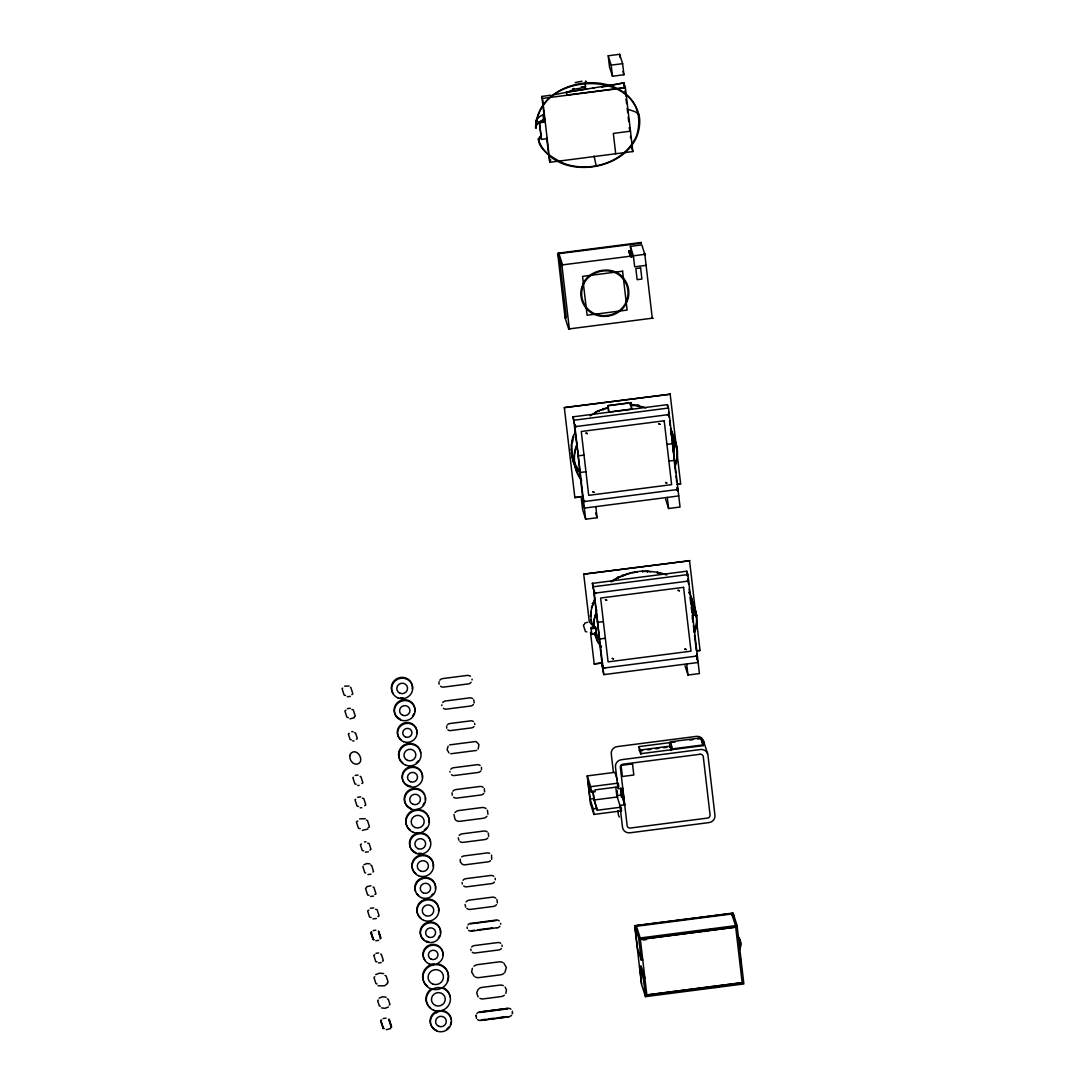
<?xml version="1.0" encoding="UTF-8"?>
<svg xmlns="http://www.w3.org/2000/svg" width="1086" height="1086" viewBox="0 0 1086 1086"><rect width="100%" height="100%" fill="white"/><g stroke="black" fill="none" stroke-linecap="round" stroke-linejoin="round"><path stroke-width="1.5" d="M642.383 570.978L642.464 571.793M585.368 84.667L585.435 82.889M633.057 405.567L633.233 404.603L633.165 405.295M647.432 571.752L647.514 570.774L647.514 571.738M571.698 445.246L572.363 457.45M590.893 614.527L591.069 611.785M674.46 447.079L673.687 436.124L670.768 428.346M693.75 615.002L693.927 612.232M633.016 405.567L633.179 404.603L629.799 404.725M657.301 572.865L657.559 571.915L657.261 572.865M641.147 406.87C631.645 405.892 645.831 404.725 633.152 404.969M557.607 253.812L558.937 253.635L562.548 264.875L561.951 265.608L557.607 253.812L641.256 243.169L641.147 242.463L558.204 253.174L558.34 254.273L558.937 253.635M561.218 265.038L562.548 264.875M568.643 328.882L569.974 328.705L568.765 329.194L565.032 317.655L557.756 253.717L558.842 253.649L559.236 257.002M662.066 573.761C662.908 572.621 661.903 574.535 657.369 572.634M460.247 859.23L460.301 861.782L461.821 863.899M439.015 681.723L439.056 684.221M446.645 726.195L446.685 728.217M452.115 792.766L452.17 795.223M453.962 814.527L455.061 819.496M481.505 769.553L481.465 767.313M484.641 791.803L484.261 788.585M487.94 814.256L487.438 810.21M488.673 836.356L488.279 833.138M571.942 443.889C573.87 439.178 572.498 435.907 573.978 437.115M497.361 902.968L496.94 899.48M673.456 452.686L674.026 440.224L670.429 428.522M673.849 451.219L674.365 448.464M474.134 702.968L473.767 699.886M475.926 1015.926L476.075 1015.125L476.469 1018.329M512.565 1012.844L512.416 1013.645L512.361 1011.202M585.422 81.803L585.829 80.988L586.684 83.242M642.844 407.209C643.224 407.006 642.383 406.802 638.079 405.73M581.947 286.704A24.055 23.254 -17.8 0 0 585.978 308.003C596.458 321.347 619.644 318.13 626.527 302.763A24.055 23.254 -17.8 0 0 623.69 278.45C611.907 262.269 581.974 271.554 582.028 289.595C584.825 270.984 611.581 263.966 623.092 278.926A23.281 22.507 -17.8 0 1 625.835 302.465C619.169 317.329 596.73 320.438 586.589 307.528A23.281 22.507 -17.8 0 1 582.68 286.908M576.625 446.251C572.675 456.595 574.032 468.731 580.304 477.881M591.884 607.617C589.874 609.029 594.259 603.11 594.802 599.716M596.01 612.789L594.001 620.92L593.893 627.749M674.908 465.677C678.859 455.319 677.501 443.197 671.229 434.047M675.261 465.799C679.266 455.333 677.895 443.088 671.542 433.83M694.293 632.215C698.244 621.857 696.886 609.735 690.615 600.585M694.646 632.337C698.651 621.871 697.28 609.626 690.927 600.382M491.659 859.365L491.591 855.144M472.356 968.237L471.65 971.984L474.134 976.3M505.845 993.391L506.47 990.079L505.099 987.011M575.2 432.961C569.716 438.16 569.132 463.736 579.652 472.383M577.426 443.468C571.657 455.278 573.313 470.238 581.716 480.365M594.449 599.553L590.689 611.757L591.368 624.083M596.811 610.006L593.621 620.88L593.499 627.776M536.932 118.863L535.887 120.614L536.633 122.175C535.235 118.836 542.498 114.247 543.081 115.265M536.525 124.537L535.466 126.478L536.185 127.876C537.19 66.463 655.998 68.893 636.64 135.682C625.074 162.181 591.11 172.796 564.774 163.81C556.874 160.443 531.108 146.501 541.398 135.587M585.612 81.803L586.304 82.156M448.138 746.163L447.12 749.72L448.98 752.924M478.139 749.123L478.953 744.657L476.482 741.86M477.989 989.631L476.7 992.808L478.098 996.962M504.922 972.337L506.347 967.504L503.863 963.173M558.788 253.73L557.797 253.852M566.281 317.492L565.032 317.655L566.281 317.492L559.629 260.368M591.191 615.925L590.037 615.938L591.083 615.789M598.929 638.867L595.006 633.07M694.348 610.943L693.248 610.889L694.307 610.739M694.13 615.002L693.044 614.825L694.117 615.07M596.173 635.622L597.096 635.106L596.214 635.758M387.688 983.4L384.593 985.789L378.05 985.776M363.986 864.7L366.892 863.546L369.837 863.832M599.228 638.948L599.146 638.663M577.168 468.718L577.263 468.989M541.48 135.153L538.045 139.117C555.598 186.86 643.021 170.298 639.627 118.279C629.975 64.617 536.986 74.825 535.615 127.944M575.023 465.093L575.118 465.378M590.16 415.829L598.63 410.82L608.038 407.236M610.902 581.472L618.002 577.358L627.396 573.747A62.228 60.164 -17.8 0 1 647.514 571.155L657.451 572.281L666.818 574.983M611.119 581.784L618.178 577.698L627.504 574.1A61.834 59.784 -17.8 0 1 630.762 573.232M379.163 998.102L382.543 996.799L386.141 997.206M388.435 1006.993L385.055 1008.297L381.457 1007.889M375.702 974.617L379.571 973.151L383.67 973.585M594.612 413.82C593.065 411.037 605.513 409.721 608.119 407.562M541.357 120.709L544.697 118.985M544.52 119.311C541.547 121.157 535.425 123.302 536.185 127.876M566.2 92.69L574.385 89.147L585.449 87.382L585.354 86.391M573.34 461.292L573.435 461.577M672.248 432.092L672.329 432.364M691.619 598.63L691.239 599.038M691.714 598.915L691.212 598.983M584.621 623.242L587.417 622.264M367.855 829.066L362.344 830.342M691.483 598.834C693.357 602.16 693.235 607.59 693.927 606.843C692.569 607.088 692.692 595.522 688.714 592.467M354.063 717.873L349.896 718.823M366.742 886.692L370.923 885.742M390.363 1028.7L386.195 1029.664M449.672 744.874L475.573 741.534M476.618 750.426L450.704 753.765M572.227 457.64L572.173 457.505M673.456 436.029L673.537 436.3M692.827 602.567L692.922 602.852M572.539 88.93L573.829 88.495M378.512 940.408L375.797 940.734M383.127 1018.546L386.032 1018.152M571.412 453.324L571.507 453.609M674.175 440.061L674.257 440.346M590.798 619.862L590.879 620.147M616.509 84.382L601.685 87.138M624.464 87.532L623.893 82.916L586.209 89.147M371.045 874.162L367.937 874.556M617.961 83.975L623.88 82.889L625.427 87.722L542.498 98.419L541.86 96.437L550.887 95.201M344.615 686.148L349.081 686.026M350.344 696.357L347.248 696.75M355.203 775.431L358.041 775.065M357.565 797.273L360.674 796.866M368.439 851.791L365.344 852.198M370.38 908.303L373.76 907.869M376.326 918.498L372.96 918.932M359.629 818.858L365.263 818.695M347.344 708.656L350.303 708.276M373.53 896.086L370.57 896.466M375.987 953.291L378.688 952.938M381.145 962.617L378.457 962.97M373.272 930.526L375.824 930.2M575.2 82.563L581.92 81.233M641.242 243.44C640.876 242.612 641.568 243.508 641.134 242.477M571.643 453.432L574.575 462.555L573.598 459.514M591.028 619.97L592.603 626.12M553.887 94.753L568.67 91.889A42.313 10.616 -6.6 0 1 573.123 91.075L583.616 89.527M571.182 449.224L571.277 449.495M674.392 444.174L674.487 444.445M585.123 89.323L566.349 92.324L567.204 94.984L615.328 88.781M584.214 89.419L586.63 89.12M592.223 88.346L594.218 88.075M608.187 55.78L619.617 54.3L622.631 63.667L623.921 74.758L612.477 76.237L609.477 66.884L608.187 55.78L611.187 65.133L612.477 76.237M611.187 65.133L622.631 63.667M581.349 86.785L585.354 86.622L585.449 87.382M617.337 88.523L625.36 87.477L632.853 151.551L549.923 162.262L548.606 154.348M539.185 121.713L544.914 120.98L545.24 122.012L539.525 122.745L539.185 121.713L541.466 139.402L547.181 138.669M549.299 160.294L550.806 160.09M631.658 257.477L630.369 246.373L641.812 244.893L644.84 254.355L561.883 264.957L569.335 328.895L652.279 318.198L644.812 254.26M628.862 250.947L630.762 250.703L632.12 254.925L632.296 256.405L630.382 256.649L628.862 250.947L630.382 256.649M630.219 255.169L632.12 254.925M646.102 265.364L634.672 266.83L633.369 255.739L630.369 246.373M564.326 407.617L670.225 394.204L564.326 407.617L574.847 497.592L583.25 496.519M607.997 405.567L608.812 412.218L607.997 405.567L630.871 402.607L631.685 409.273L630.871 402.607M608.051 405.743L630.939 402.797M608.744 412.042L631.631 409.083M573.055 416.834L667.428 404.657L668.514 408.037L669.275 414.513L574.901 426.689L573.055 416.834L574.901 426.689M574.141 420.201L668.514 408.037M584.01 455.088L578.295 455.821L574.44 426.431A1.928 1.86 -17.8 0 1 575.105 424.775M666.94 444.391L672.655 443.658L670.673 430.314M585.951 471.745L580.223 472.478L579.544 470.374L582.734 497.673A1.928 1.86 -17.8 0 0 583.752 499.098M668.881 461.048L674.596 460.315L673.917 458.197L675.601 472.654M583.182 496.275L574.847 497.592M677.23 484.152L680.664 483.949L677.311 484.383M583.291 504.732L582.53 498.257L583.616 501.623L677.99 489.447L680.04 507.026L668.596 508.506L665.596 499.153M678.75 495.935L584.377 508.099L581.363 498.745L582.653 509.85L585.666 519.203L597.11 517.723L595.807 506.633M583.711 574.155L689.596 560.743L583.711 574.155L589.399 622.59M592.44 583.372L686.814 571.209L687.9 574.575L688.646 581.051L594.273 593.227L592.44 583.372L594.273 593.227M593.526 586.752L687.9 574.575M603.395 621.626L597.667 622.373L593.825 592.97A1.928 1.86 -17.8 0 1 594.639 591.205M595.413 626.934L590.838 627.518L591.911 634.387L596.485 633.79L595.413 626.934L596.485 633.79M591.259 628.835L595.834 628.237M605.323 638.283L599.608 639.016L598.929 636.912L602.106 664.211A1.928 1.86 -17.8 0 0 603.314 665.718M600.884 663.03L594.164 663.899L602.635 663.057M696.615 650.69L700.049 650.487L696.683 650.921M696.628 657.79L698.122 662.474L603.762 674.637L601.915 664.795L603.001 668.161L697.375 655.998L699.425 673.578L687.981 675.044L684.981 665.691M670.401 741.806L700.904 737.883L703.253 745.634L672.75 749.571L670.401 741.806L670.483 742.553L675.302 741.928M639.03 746.611L669.533 742.675L671.786 749.693L641.283 753.63L639.03 746.611L639.573 751.24M689.759 740.068L692.963 739.647M697.782 739.037L700.999 738.616L703.253 745.634M639.532 750.86L642.736 750.453M647.555 749.829L650.772 749.421M655.577 748.797L658.795 748.376M663.614 747.765L666.818 747.344M703.158 744.901L672.655 748.838L672.75 749.571M592.902 790.594L593.988 799.988L597.286 810.237L621.111 807.169L621.545 810.862L593.906 814.432L590.445 803.667L587.214 775.906L614.852 772.35L617.323 780.033M587.214 775.906L590.675 786.671L618.314 783.115L618.749 786.807L594.911 789.889L595.128 791.735L591.313 792.223L588.164 782.395L590.105 799.052L593.255 808.88L593.906 814.432M622.78 788.164L618.002 788.789L615.477 767.042A6.733 6.516 -17.8 0 1 621.396 759.711L700.511 749.503A6.733 6.516 -17.8 0 1 707.936 755.109L714.941 815.26A6.733 6.516 -17.8 0 1 709.022 822.591L629.907 832.799A6.733 6.516 -17.8 0 1 622.482 827.179L619.943 805.445L616.794 795.604L615.816 787.282M590.105 799.052L593.906 798.563L597.286 810.237M616.794 795.604L621.559 794.993L624.708 804.821L619.943 805.445M593.988 799.988L617.825 796.92M593.255 808.88L597.069 808.391M470.659 923.467L496.234 920.059A4.045 3.91 -17.8 0 1 499.193 920.833M470.781 923.819L496.329 920.534M471.5 930.648L474.691 930.24M477.881 929.82L492.257 927.973M497.157 927.715L471.595 931.123A4.045 3.91 -17.8 0 1 468.623 930.349M641.5 984.228L634.699 925.761L733.077 913.068L733.729 918.308M733.145 913.299L634.699 925.761M642.749 959.807L641.229 959.997L637.468 948.295L634.93 926.453L733.308 913.774L737.055 925.476L743.869 983.943L645.491 996.636L641.731 984.934L639.573 966.431L641.107 966.228L644.853 977.929L643.333 978.133L639.573 966.431M634.93 926.453L638.677 938.168L737.055 925.476M643.075 940.042L646.346 939.621M479.808 1012.057L507.637 1008.46M479.931 1012.451L507.759 1008.853M482.36 1019.7L485.632 1019.279M488.904 1018.858L493.818 1018.234M498.732 1017.596L503.646 1016.958M480.84 1020.311L508.682 1016.727A4.425 4.276 -17.8 0 0 511.615 1015.206M508.655 1016.849L480.813 1020.433A4.425 4.276 -17.8 0 1 477.568 1019.591M360.172 807.78L361.733 807.74M364.448 841.881L366.023 841.84M351.715 731.652L353.004 731.611M352.692 740.937L353.982 740.896M357.715 785.463L359.154 785.422M571.453 445.084L571.548 445.369M674.135 448.301L674.216 448.572M590.838 611.635L590.933 611.907M692.298 618.884L693.37 614.961L693.411 606.762L696.723 615.857L693.56 606.612M642.464 571.222L642.491 571.521A61.834 59.784 -17.8 0 1 647.487 571.521L650.813 571.765M572.227 440.97L572.308 441.255M633.097 405.336L637.984 406.096M628.672 109.523L635.405 111.831L638.88 114.627L637.876 112.985M642.858 406.897L645.912 407.929M579.951 472.138L573.571 461.374M599.336 638.677L595.345 632.894M601.413 646.686L597.558 640.821L594.68 633.124M601.101 646.917L597.219 640.984L594.3 633.219M594.313 413.182L594.476 413.427M613.685 579.72L614.011 580.345L613.644 579.734M618.26 577.901L617.88 577.019L618.165 577.671M603.477 409.531L603.11 408.472L603.517 409.517M622.495 575.01L622.848 575.919M458.821 840.252L458.278 837.849M465.663 907.109L465.066 904.489M627.409 573.788L627.504 574.06M622.916 71.649L623.921 74.758M626.432 96.735L624.912 90.844M629.405 127.836L630.491 131.202L613.332 133.415L615.708 153.778M631.78 148.185L632.853 151.551M630.939 252.183L632.296 256.405M596.187 165.764L594.083 156.031M668.542 412.259L669.275 414.513M677.27 487.207L677.99 489.447M687.927 578.797L688.646 581.051M696.655 653.745L697.375 655.998M703.457 740.761L707.665 753.874M637.373 571.684L637.428 571.969A61.834 59.784 -17.8 0 0 632.405 572.865L632.323 572.539M595.603 513.054L597.11 517.723M671.297 750.399L669.94 746.191L639.437 750.127L640.794 754.336M591.49 633.07L591.911 634.387M636.45 926.263L640.211 937.965L647.012 996.446M378.512 931.15L380.521 937.422M378.675 932.562L380.181 937.259M371.113 932.1L373.122 938.372M371.276 933.512L373.285 939.784M388.978 1019.197L391.177 1026.026M389.155 1020.745L391.354 1027.587M380.874 1020.243L383.073 1027.071M383.249 1028.632L380.629 1021.057A4.425 1.113 -6.6 0 1 381.675 1020.134M474.609 723.222L474.772 724.579M495.148 878.221L495.338 879.782M501.963 945.051L502.139 946.476M462.324 884.072L462.134 882.497M467.306 928.503L467.116 927.01M471.012 950.508L470.849 949.083M558.204 253.174L558.353 254.273M625.156 92.527L625.387 94.197M624.382 86.975L623.88 82.889M626.608 103.699L626.228 100.631A23.24 1.113 82.6 0 0 626.038 99.057M742.335 984.147L735.534 925.666L731.774 913.964L731.95 915.444M733.308 913.774L733.892 918.783M670.143 393.96L676.605 449.047M677.107 453.799L680.664 483.949M689.529 560.512L696.099 617.011M696.683 621.993L700.049 650.487M672.329 442.599L674.257 459.256M669.18 417.458L668.813 414.255A1.928 1.86 -17.8 0 0 668.487 413.413M669.56 420.676L670.116 425.495M675.981 475.858L676.727 482.279M688.578 584.105L688.185 580.793A1.928 1.86 -17.8 0 0 687.967 580.1M689.148 589.074L689.732 594.042M690.126 597.368L690.886 603.992M691.28 607.305L691.85 612.273M692.244 615.586L693.017 622.21M693.397 625.522L694.171 632.161M694.551 635.473L696.289 650.378M667.428 404.657L667.809 407.902M677.094 487.695L677.474 490.94M686.814 571.209L687.384 576.055M696.669 655.863L697.049 659.093M700.904 737.883L700.999 738.616M627.138 108.193L627.667 112.659M628.183 117.112L628.699 121.564M629.391 127.51L629.771 130.958M630.423 136.415L630.599 137.908M631.468 145.32L631.808 148.293M619.617 54.3L619.997 57.477M667.306 497.402L668.596 508.506M686.691 663.94L687.981 675.044M669.533 742.675L670.076 747.304M607.441 315.619L607.536 316.352M542.498 98.419L549.923 162.262M622.658 788.355L624.599 804.997M541.86 96.437L542.905 105.356M543.068 106.835L544.805 121.686M546.706 138.017L548.254 151.388M622.387 788.558L624.138 803.545M638.677 938.168L641.229 959.997M643.333 978.133L645.491 996.636M620.785 788.327L621.559 794.993M620.595 790.391L621.368 797.056M641.107 966.228L641.5 969.594M539.525 122.745L541.466 139.402M583.616 501.623L585.666 519.203M603.001 668.161L603.762 674.637M617.092 790.649L617.459 793.785M577.956 454.776L579.883 471.433M597.327 621.314L599.268 637.971M613.414 772.309L611.269 753.942A6.733 6.516 -17.8 0 1 617.187 746.598L696.302 736.389A6.733 6.516 -17.8 0 1 703.742 742.01M617.88 810.74L618.273 814.079A6.733 6.516 -17.8 0 0 619.414 817.025M590.485 632.323L594.232 664.13M593.132 791.898L593.906 798.563M590.675 786.671L591.313 792.223M543.448 118.931L543.624 120.682M543.081 114.709L543.475 118.781A22.67 1.086 82.6 0 0 543.76 121.361M693.791 606.721L694.022 610.848M585.422 86.88L585.286 84.151M472.043 679.117L472.071 679.945M449.971 771.399L449.984 772.146M441.839 704.814L441.853 705.588M500.687 923.426L500.7 924.172M351.796 694.606A4.425 1.113 -6.6 0 0 352.828 693.683L350.9 687.696A4.425 1.113 -6.6 0 0 350.439 687.316M345.592 695.407A4.425 1.113 -6.6 0 1 344.058 694.809L342.131 688.823A4.425 1.113 -6.6 0 1 342.687 688.13M393.417 693.859A10.588 10.236 -17.8 0 1 399.363 677.678A10.588 10.236 -17.8 0 1 412.341 688.918M403.082 697.769A10.588 10.236 -17.8 0 1 400.327 697.782M440.509 686.243A4.425 4.276 -17.8 0 0 443.753 687.085L468.161 683.936A4.425 4.276 -17.8 0 0 471.107 682.293M439.803 680.23A4.425 4.276 -17.8 0 1 442.762 678.574L467.17 675.424A4.425 4.276 -17.8 0 1 470.414 676.279M354.24 716.841A4.235 1.059 -6.6 0 0 355.244 715.959L353.344 710.068A4.235 1.059 -6.6 0 0 351.878 709.497M348.307 717.615A4.235 1.059 -6.6 0 1 346.855 717.045L344.954 711.14A4.235 1.059 -6.6 0 1 345.945 710.258M400.34 719.122A10.398 10.046 -17.8 0 1 394.666 706.782A10.398 10.046 -17.8 0 1 406.911 699.954A10.398 10.046 -17.8 0 1 414.73 711.099M413.983 713.651A10.398 10.046 -17.8 0 1 412.585 715.932M443.414 708.316A4.235 4.1 -17.8 0 0 446.522 709.117L470.537 706.022A4.235 4.1 -17.8 0 0 473.374 704.447M442.749 702.547A4.235 4.1 -17.8 0 1 445.572 700.972L469.6 697.877A4.235 4.1 -17.8 0 1 472.695 698.692M356.439 739.145A3.652 0.923 -6.6 0 0 357.294 738.385L355.638 733.226A3.652 0.923 -6.6 0 0 354.375 732.738M351.307 739.81A3.652 0.923 -6.6 0 1 350.045 739.308L348.402 734.163A3.652 0.923 -6.6 0 1 349.258 733.403M400.978 739.566A9.815 9.489 -17.8 0 1 403.49 723.222A9.815 9.489 -17.8 0 1 416.752 733.24M447.88 729.887A3.652 3.53 -17.8 0 0 450.568 730.579L471.541 727.878A3.652 3.53 -17.8 0 0 473.985 726.52M447.31 724.919A3.652 3.53 -17.8 0 1 449.753 723.548L470.727 720.846A3.652 3.53 -17.8 0 1 473.401 721.552M418.354 760.797A11.159 10.792 -17.8 0 1 416.264 762.793M402.716 762.806A11.159 10.792 -17.8 0 1 404.264 744.847A11.159 10.792 -17.8 0 1 420.716 752.788M361.869 783.495A4.045 1.018 -6.6 0 0 362.819 782.653L360.946 776.843A4.045 1.018 -6.6 0 0 360.104 776.381M356.208 784.228A4.045 1.018 -6.6 0 1 354.81 783.685L352.95 777.875A4.045 1.018 -6.6 0 1 353.439 777.237M410.725 786.223A10.195 9.855 -17.8 0 1 402.187 775.132A10.195 9.855 -17.8 0 1 413.752 766.607A10.195 9.855 -17.8 0 1 422.291 777.698M451.477 774.739A4.045 3.91 -17.8 0 0 454.437 775.513L478.084 772.472A4.045 3.91 -17.8 0 0 480.772 770.965M450.839 769.241A4.045 3.91 -17.8 0 1 453.527 767.748L477.175 764.693A4.045 3.91 -17.8 0 1 480.134 765.467M364.706 805.636A4.425 1.113 -6.6 0 0 365.751 804.712L363.864 798.807A4.425 1.113 -6.6 0 0 362.33 798.21M358.516 806.436A4.425 1.113 -6.6 0 1 356.982 805.839L355.081 799.948A4.425 1.113 -6.6 0 1 355.638 799.255M425.305 797.273A10.588 10.236 -17.8 0 1 425.264 799.948M424.49 802.54A10.588 10.236 -17.8 0 1 423.078 804.862M410.603 808.106A10.588 10.236 -17.8 0 1 407.494 791.368A10.588 10.236 -17.8 0 1 424.64 794.68M453.622 797.246A4.425 4.276 -17.8 0 0 456.867 798.088L480.894 794.993A4.425 4.276 -17.8 0 0 483.84 793.35M452.916 791.232A4.425 4.276 -17.8 0 1 455.876 789.576L479.903 786.481A4.425 4.276 -17.8 0 1 483.148 787.323M368.073 827.654A5.579 1.398 -6.6 0 0 369.389 826.487L367.557 820.772A5.579 1.398 -6.6 0 0 366.376 820.147M360.253 828.659A5.579 1.398 -6.6 0 1 358.326 827.912L356.493 822.197A5.579 1.398 -6.6 0 1 357.81 821.03M410.114 829.867A11.742 11.349 -17.8 0 1 413.128 810.319A11.742 11.349 -17.8 0 1 428.984 822.306M426.567 827.749A11.742 11.349 -17.8 0 1 424.355 829.853M455.849 820.215A5.579 5.389 -17.8 0 0 459.935 821.287L483.202 818.287A5.579 5.389 -17.8 0 0 486.922 816.21M454.966 812.627A5.579 5.389 -17.8 0 1 458.686 810.55L481.953 807.55A5.579 5.389 -17.8 0 1 486.039 808.622M369.878 850.053A4.425 1.113 -6.6 0 0 370.923 849.116L369.213 843.781A4.425 1.113 -6.6 0 0 368.738 843.415M363.674 850.84A4.425 1.113 -6.6 0 1 362.154 850.257L360.443 844.922A4.425 1.113 -6.6 0 1 361.475 843.985M367.679 843.184A4.425 1.113 -6.6 0 1 368.276 843.279M421.178 853.216A10.588 10.236 -17.8 0 1 418.422 853.216M415.775 852.524A10.588 10.236 -17.8 0 1 413.725 834.89A10.588 10.236 -17.8 0 1 430.477 841.677M459.935 841.514A4.425 4.276 -17.8 0 0 463.179 842.356L484.913 839.546A4.425 4.276 -17.8 0 0 487.872 837.903M459.229 835.487A4.425 4.276 -17.8 0 1 462.188 833.844L483.922 831.034A4.425 4.276 -17.8 0 1 487.166 831.89M372.96 872.017A4.425 1.113 -6.6 0 0 373.503 871.325L371.67 865.61A4.425 1.113 -6.6 0 0 370.733 865.108M365.67 872.954A4.425 1.113 -6.6 0 1 364.733 872.452L362.9 866.75A4.425 1.113 -6.6 0 1 363.104 866.289M415.884 873.538A10.779 10.426 -17.8 0 1 418.653 855.592A10.779 10.426 -17.8 0 1 433.205 866.587M462.568 864.361A4.615 4.466 -17.8 0 0 465.202 864.782L488.076 861.836A4.615 4.466 -17.8 0 0 490.533 860.75M461.713 856.976A4.615 4.466 -17.8 0 1 464.17 855.904L487.044 852.944A4.615 4.466 -17.8 0 1 489.677 853.365M374.914 894.484A4.235 1.059 -6.6 0 0 375.919 893.602L373.964 887.52A4.235 1.059 -6.6 0 0 373.068 887.031M368.982 895.258A4.235 1.059 -6.6 0 1 367.53 894.688L365.575 888.592A4.235 1.059 -6.6 0 1 366.566 887.71M415.517 891.307A10.398 10.046 -17.8 0 1 424.002 877.447A10.398 10.046 -17.8 0 1 435.405 888.742M433.26 893.574A10.398 10.046 -17.8 0 1 431.318 895.434M418.707 895.448A10.398 10.046 -17.8 0 1 416.82 893.588M463.708 886A4.235 4.1 -17.8 0 0 466.817 886.814L491.591 883.61A4.235 4.1 -17.8 0 0 494.429 882.036M463.043 880.244A4.235 4.1 -17.8 0 1 465.867 878.669L490.655 875.479A4.235 4.1 -17.8 0 1 493.75 876.28M377.901 916.598A4.806 1.208 -6.6 0 0 379.028 915.593L377.222 909.973A4.806 1.208 -6.6 0 0 375.566 909.335M371.154 917.466A4.806 1.208 -6.6 0 1 369.498 916.828L367.692 911.208A4.806 1.208 -6.6 0 1 368.819 910.204M420.934 918.104A10.969 10.602 -17.8 0 1 423.744 899.819A10.969 10.602 -17.8 0 1 438.554 911.032M466.871 908.466A4.806 4.656 -17.8 0 0 470.401 909.389L493.275 906.443A4.806 4.656 -17.8 0 0 496.492 904.652M466.111 901.923A4.806 4.656 -17.8 0 1 469.315 900.145L492.202 897.185A4.806 4.656 -17.8 0 1 495.732 898.108M379.951 938.928A4.045 1.018 -6.6 0 0 380.901 938.087L378.892 931.815A4.045 1.018 -6.6 0 0 378.471 931.476M374.29 939.662A4.045 1.018 -6.6 0 1 372.905 939.118L370.883 932.847A4.045 1.018 -6.6 0 1 371.833 932.005M423.988 939.716A10.195 9.855 -17.8 0 1 426.608 922.72A10.195 9.855 -17.8 0 1 440.387 933.132M439.654 935.63A10.195 9.855 -17.8 0 1 438.282 937.87M428.821 941.671A10.195 9.855 -17.8 0 1 426.269 941.005M467.985 924.851A4.045 3.91 -17.8 0 1 470.686 923.344M499.831 926.317A4.045 3.91 -17.8 0 1 497.144 927.824M382.408 961.164A3.855 0.964 -6.6 0 0 383.317 960.363L381.457 954.553A3.855 0.964 -6.6 0 0 380.643 954.119M377.018 961.857A3.855 0.964 -6.6 0 1 375.688 961.341L373.828 955.544A3.855 0.964 -6.6 0 1 374.724 954.73M424.884 959.983A10.005 9.679 -17.8 0 1 430.504 944.684A10.005 9.679 -17.8 0 1 442.776 955.313M472.274 952.273A3.855 3.72 -17.8 0 0 475.098 953.006L498.745 949.965A3.855 3.72 -17.8 0 0 501.311 948.526M471.677 947.033A3.855 3.72 -17.8 0 1 474.243 945.607L497.877 942.553A3.855 3.72 -17.8 0 1 500.7 943.3M387.24 982.681A6.163 1.548 -6.6 0 0 388.001 981.703L386.236 976.192A6.163 1.548 -6.6 0 0 384.933 975.486M377.1 983.984A6.163 1.548 -6.6 0 1 375.81 983.278L374.032 977.767A6.163 1.548 -6.6 0 1 374.792 976.789M437.414 963.866A12.896 12.462 -17.8 0 1 447.283 981.038M427.49 986.197A12.896 12.462 -17.8 0 1 434.061 963.866M475.234 976.979A6.733 6.516 -17.8 0 0 479.075 977.59L500.429 974.834A6.733 6.516 -17.8 0 0 504.013 973.273M473.985 966.214A6.733 6.516 -17.8 0 1 477.568 964.639L498.922 961.884A6.733 6.516 -17.8 0 1 502.75 962.495M389.222 1005.039A5.389 1.357 -6.6 0 0 389.888 1004.197L388.381 999.514A5.389 1.357 -6.6 0 0 387.254 998.903M380.344 1006.193A5.389 1.357 -6.6 0 1 379.218 1005.582L377.711 1000.898A5.389 1.357 -6.6 0 1 378.376 1000.057M430.545 1007.808A12.122 11.729 -17.8 0 1 430.898 989.156M442.912 987.595A12.122 11.729 -17.8 0 1 450.093 996.921M479.903 998.346A5.959 5.769 -17.8 0 0 483.297 998.889L501.23 996.568A5.959 5.769 -17.8 0 0 504.393 995.183M478.79 988.803A5.959 5.769 -17.8 0 1 481.967 987.405L499.886 985.097A5.959 5.769 -17.8 0 1 503.28 985.64M390.553 1027.695A4.425 1.113 -6.6 0 0 391.598 1026.759L389.399 1019.93A4.425 1.113 -6.6 0 0 388.476 1019.428M384.349 1028.496A4.425 1.113 -6.6 0 1 382.829 1027.899M436.314 1012.926A5.389 5.213 -17.8 0 1 437.549 1012.247M451.097 1022.007A10.588 10.236 -17.8 0 1 450.337 1024.6M448.925 1026.922A10.588 10.236 -17.8 0 1 446.93 1028.809M436.45 1030.166A10.588 10.236 -17.8 0 1 439.477 1010.496M442.233 1010.496A10.588 10.236 -17.8 0 1 451.152 1019.32M476.876 1013.577A4.425 4.276 -17.8 0 1 479.822 1011.921L507.664 1008.337A4.425 4.276 -17.8 0 1 510.909 1009.179M585.53 501.379A1.928 1.86 -17.8 0 1 583.399 499.777L575.118 428.536A1.928 1.86 -17.8 0 1 576.802 426.431M676.089 489.705A1.928 1.86 -17.8 0 0 677.773 487.6L669.478 416.359A1.928 1.86 -17.8 0 0 667.361 414.757M584.444 624.369A4.425 1.113 -6.6 0 0 583.413 625.305L585.327 631.292A4.425 1.113 -6.6 0 0 586.861 631.889M590.648 623.568A4.425 1.113 -6.6 0 1 592.182 624.165M604.902 667.917A1.928 1.86 -17.8 0 1 602.784 666.315L594.49 595.074A1.928 1.86 -17.8 0 1 596.187 592.983M695.461 656.243A1.928 1.86 -17.8 0 0 697.158 654.139L688.863 582.897A1.928 1.86 -17.8 0 0 686.746 581.295M719.353 986.55A10.969 10.602 -17.8 0 1 710.977 986.563M740.394 959.332A10.195 9.855 -17.8 0 1 741.046 961.829M740.136 958.49A10.195 9.855 -17.8 0 1 740.774 960.988M738.507 937.462A12.122 11.729 -17.8 0 1 739.865 949.123M738.236 936.621A12.122 11.729 -17.8 0 1 740.462 945.309M704.773 931.584A10.588 10.236 -17.8 0 1 715.267 930.227M652.577 571.277L652.577 571.277M349.991 755.503C348.66 761.571 356.466 767.775 360.376 761.748C362.466 755.68 354.769 747.63 350.181 754.281L349.991 755.503M586.073 433.124L587.309 433.626L586.073 433.124M592.915 491.877L594.151 492.379L592.915 491.877M644.202 254.015L645.423 254.504L644.202 254.015M605.459 599.676L606.694 600.164L605.459 599.676M651.627 317.845L652.862 318.347L651.627 317.845M612.3 658.415L613.536 658.917L612.3 658.415M658.74 423.757L659.976 424.259L658.74 423.757M665.582 482.51L666.804 483.012L665.582 482.51M678.126 590.295L679.361 590.798L678.126 590.295M684.967 649.048L686.189 649.55L684.967 649.048M592.399 603.395L593.445 603.748L592.372 603.395M640.604 267.943L635.839 268.568L637.129 279.672L641.894 279.048L640.604 267.943M622.59 271.215L582.558 276.373L587.078 315.239L627.124 310.067L622.59 271.215M664.198 420.798L581.268 431.495L588.693 495.338L671.623 484.641L664.198 420.798M683.583 587.336L600.639 598.033L608.079 661.876L691.008 651.179L683.583 587.336M700.103 754.254L622.889 764.205A2.891 2.796 -17.8 0 0 620.35 767.354L627.138 825.645A2.891 2.796 -17.8 0 0 630.314 828.048L707.529 818.084A2.891 2.796 -17.8 0 0 710.068 814.948L703.28 756.657A2.891 2.796 -17.8 0 0 700.103 754.254M632.527 763.906L621.083 765.386L622.387 776.476L633.817 775.01L632.527 763.906M735.711 927.145L640.373 939.444L735.711 927.145M742.172 982.667L646.835 994.952L742.172 982.667M674.406 440.197L677.338 449.319L674.406 440.197M598.535 410.63L598.929 411.499L598.535 410.617M565.752 317.709L565.63 317.017L565.752 317.709M400.028 693.275A5.389 5.213 -17.8 0 0 407.508 687.75A5.389 5.213 -17.8 0 0 398.983 684.289A5.389 5.213 -17.8 0 0 400.028 693.275M397.951 697.931A10.588 10.236 -17.8 0 0 412.653 687.085A10.588 10.236 -17.8 0 0 395.901 680.298A10.588 10.236 -17.8 0 0 397.951 697.931M402.689 715.307A5.199 5.023 -17.8 0 0 409.911 709.986A5.199 5.023 -17.8 0 0 401.684 706.647A5.199 5.023 -17.8 0 0 402.689 715.307M400.612 719.964A10.398 10.046 -17.8 0 0 415.056 709.321A10.398 10.046 -17.8 0 0 398.603 702.656A10.398 10.046 -17.8 0 0 400.612 719.964M405.499 736.987A4.615 4.466 -17.8 0 0 411.92 732.263A4.615 4.466 -17.8 0 0 404.603 729.303A4.615 4.466 -17.8 0 0 405.499 736.987M403.435 741.643A9.815 9.489 -17.8 0 0 417.065 731.597A9.815 9.489 -17.8 0 0 401.535 725.299A9.815 9.489 -17.8 0 0 403.435 741.643M407.549 760.404A5.959 5.769 -17.8 0 0 415.829 754.295A5.959 5.769 -17.8 0 0 406.395 750.467A5.959 5.769 -17.8 0 0 407.549 760.404M405.472 765.06A11.159 10.792 -17.8 0 0 420.988 753.63A11.159 10.792 -17.8 0 0 403.313 746.476A11.159 10.792 -17.8 0 0 405.472 765.06M410.522 781.744A5.009 4.833 -17.8 0 0 417.472 776.626A5.009 4.833 -17.8 0 0 409.544 773.408A5.009 4.833 -17.8 0 0 410.522 781.744M408.445 786.4A10.195 9.855 -17.8 0 0 422.617 775.961A10.195 9.855 -17.8 0 0 406.463 769.417A10.195 9.855 -17.8 0 0 408.445 786.4M412.951 804.292A5.389 5.213 -17.8 0 0 420.431 798.78A5.389 5.213 -17.8 0 0 411.906 795.319A5.389 5.213 -17.8 0 0 412.951 804.292M410.875 808.961A10.588 10.236 -17.8 0 0 425.576 798.115A10.588 10.236 -17.8 0 0 408.825 791.327A10.588 10.236 -17.8 0 0 410.875 808.961M415.069 827.532A6.543 6.326 -17.8 0 0 424.164 820.84A6.543 6.326 -17.8 0 0 413.807 816.645A6.543 6.326 -17.8 0 0 415.069 827.532M413.006 832.202A11.742 11.349 -17.8 0 0 429.309 820.174A11.742 11.349 -17.8 0 0 410.725 812.64A11.742 11.349 -17.8 0 0 413.006 832.202M418.11 848.709A5.389 5.213 -17.8 0 0 425.603 843.184A5.389 5.213 -17.8 0 0 417.078 839.736A5.389 5.213 -17.8 0 0 418.11 848.709M416.047 853.365A10.588 10.236 -17.8 0 0 430.748 842.519A10.588 10.236 -17.8 0 0 413.997 835.745A10.588 10.236 -17.8 0 0 416.047 853.365M420.621 871.081A5.579 5.389 -17.8 0 0 428.373 865.366A5.579 5.389 -17.8 0 0 419.535 861.795A5.579 5.389 -17.8 0 0 420.621 871.081M418.558 875.75A10.779 10.426 -17.8 0 0 433.518 864.7A10.779 10.426 -17.8 0 0 416.467 857.791A10.779 10.426 -17.8 0 0 418.558 875.75M423.364 892.95A5.199 5.023 -17.8 0 0 430.585 887.629A5.199 5.023 -17.8 0 0 422.359 884.289A5.199 5.023 -17.8 0 0 423.364 892.95M421.287 897.606A10.398 10.046 -17.8 0 0 435.73 886.963A10.398 10.046 -17.8 0 0 419.277 880.298A10.398 10.046 -17.8 0 0 421.287 897.606M425.712 915.674A5.769 5.579 -17.8 0 0 433.735 909.756A5.769 5.579 -17.8 0 0 424.599 906.05A5.769 5.579 -17.8 0 0 425.712 915.674M423.649 920.331A10.969 10.602 -17.8 0 0 438.88 909.091A10.969 10.602 -17.8 0 0 421.517 902.059A10.969 10.602 -17.8 0 0 423.649 920.331M428.603 937.177A5.009 4.833 -17.8 0 0 435.554 932.059A5.009 4.833 -17.8 0 0 427.64 928.856A5.009 4.833 -17.8 0 0 428.603 937.177M426.54 941.847A10.195 9.855 -17.8 0 0 440.699 931.394A10.195 9.855 -17.8 0 0 424.558 924.851A10.195 9.855 -17.8 0 0 426.54 941.847M431.264 959.223A4.806 4.656 -17.8 0 0 437.957 954.282A4.806 4.656 -17.8 0 0 430.341 951.2A4.806 4.656 -17.8 0 0 431.264 959.223M429.201 963.879A10.005 9.679 -17.8 0 0 443.102 953.63A10.005 9.679 -17.8 0 0 427.26 947.209A10.005 9.679 -17.8 0 0 429.201 963.879M432.703 984.011A7.697 7.439 -17.8 0 0 443.4 976.124A7.697 7.439 -17.8 0 0 431.21 971.196A7.697 7.439 -17.8 0 0 432.703 984.011M430.626 988.667A12.896 12.462 -17.8 0 0 448.545 975.459A12.896 12.462 -17.8 0 0 428.128 967.192A12.896 12.462 -17.8 0 0 430.626 988.667M435.595 1005.527A6.923 6.692 -17.8 0 0 445.219 998.428A6.923 6.692 -17.8 0 0 434.251 993.989A6.923 6.692 -17.8 0 0 435.595 1005.527M433.518 1010.184A12.122 11.729 -17.8 0 0 450.364 997.762A12.122 11.729 -17.8 0 0 431.169 989.998A12.122 11.729 -17.8 0 0 433.518 1010.184M438.785 1026.351A5.389 5.213 -17.8 0 0 446.278 1020.826A5.389 5.213 -17.8 0 0 437.753 1017.378A5.389 5.213 -17.8 0 0 438.785 1026.351M436.721 1031.008A10.588 10.236 -17.8 0 0 451.423 1020.161A10.588 10.236 -17.8 0 0 434.671 1013.387A10.588 10.236 -17.8 0 0 436.721 1031.008"/></g></svg>
